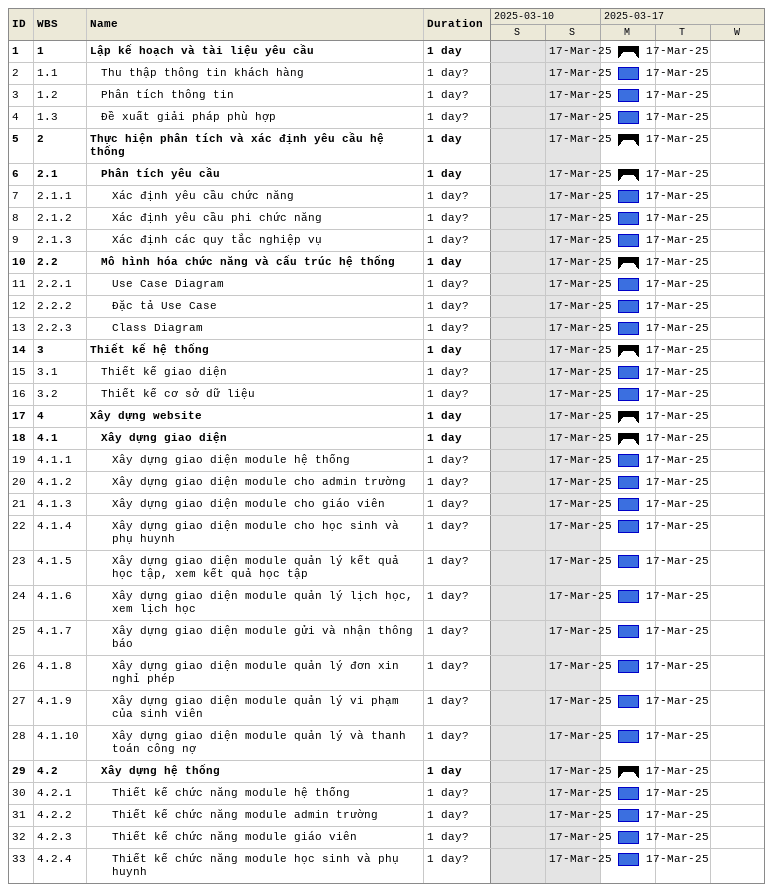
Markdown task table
| ID | WBS | Task | Duration | Start | Finish |
|---|---|---|---|---|---|
| 1 | 1 | **Lập kế hoạch và tài liệu yêu cầu** | 1d | 2025-03-17 | 2025-03-17 |
| 2 | 1.1 | Thu thập thông tin khách hàng | 1d? | 2025-03-17 | 2025-03-17 |
| 3 | 1.2 | Phân tích thông tin | 1d? | 2025-03-17 | 2025-03-17 |
| 4 | 1.3 | Đề xuất giải pháp phù hợp | 1d? | 2025-03-17 | 2025-03-17 |
| 5 | 2 | **Thực hiện phân tích và xác định yêu cầu hệ thống** | 1d | 2025-03-17 | 2025-03-17 |
| 6 | 2.1 | **Phân tích yêu cầu** | 1d | 2025-03-17 | 2025-03-17 |
| 7 | 2.1.1 | Xác định yêu cầu chức năng | 1d? | 2025-03-17 | 2025-03-17 |
| 8 | 2.1.2 | Xác định yêu cầu phi chức năng | 1d? | 2025-03-17 | 2025-03-17 |
| 9 | 2.1.3 | Xác định các quy tắc nghiệp vụ | 1d? | 2025-03-17 | 2025-03-17 |
| 10 | 2.2 | **Mô hình hóa chức năng và cấu trúc hệ thống** | 1d | 2025-03-17 | 2025-03-17 |
| 11 | 2.2.1 | Use Case Diagram | 1d? | 2025-03-17 | 2025-03-17 |
| 12 | 2.2.2 | Đặc tả Use Case | 1d? | 2025-03-17 | 2025-03-17 |
| 13 | 2.2.3 | Class Diagram | 1d? | 2025-03-17 | 2025-03-17 |
| 14 | 3 | **Thiết kế hệ thống** | 1d | 2025-03-17 | 2025-03-17 |
| 15 | 3.1 | Thiết kế giao diện | 1d? | 2025-03-17 | 2025-03-17 |
| 16 | 3.2 | Thiết kế cơ sở dữ liệu | 1d? | 2025-03-17 | 2025-03-17 |
| 17 | 4 | **Xây dựng website** | 1d | 2025-03-17 | 2025-03-17 |
| 18 | 4.1 | **Xây dựng giao diện** | 1d | 2025-03-17 | 2025-03-17 |
| 19 | 4.1.1 | Xây dựng giao diện module hệ thống | 1d? | 2025-03-17 | 2025-03-17 |
| 20 | 4.1.2 | Xây dựng giao diện module cho admin trường | 1d? | 2025-03-17 | 2025-03-17 |
| 21 | 4.1.3 | Xây dựng giao diện module cho giáo viên | 1d? | 2025-03-17 | 2025-03-17 |
| 22 | 4.1.4 | Xây dựng giao diện module cho học sinh và phụ huynh | 1d? | 2025-03-17 | 2025-03-17 |
| 23 | 4.1.5 | Xây dựng giao diện module quản lý kết quả học tập, xem kết quả học tập | 1d? | 2025-03-17 | 2025-03-17 |
| 24 | 4.1.6 | Xây dựng giao diện module quản lý lịch học, xem lịch học | 1d? | 2025-03-17 | 2025-03-17 |
| 25 | 4.1.7 | Xây dựng giao diện module gửi và nhận thông báo | 1d? | 2025-03-17 | 2025-03-17 |
| 26 | 4.1.8 | Xây dựng giao diện module quản lý đơn xin nghỉ phép | 1d? | 2025-03-17 | 2025-03-17 |
| 27 | 4.1.9 | Xây dựng giao diện module quản lý vi phạm của sinh viên | 1d? | 2025-03-17 | 2025-03-17 |
| 28 | 4.1.10 | Xây dựng giao diện module quản lý và thanh toán công nợ | 1d? | 2025-03-17 | 2025-03-17 |
| 29 | 4.2 | **Xây dựng hệ thống** | 1d | 2025-03-17 | 2025-03-17 |
| 30 | 4.2.1 | Thiết kế chức năng module hệ thống | 1d? | 2025-03-17 | 2025-03-17 |
| 31 | 4.2.2 | Thiết kế chức năng module admin trường | 1d? | 2025-03-17 | 2025-03-17 |
| 32 | 4.2.3 | Thiết kế chức năng module giáo viên | 1d? | 2025-03-17 | 2025-03-17 |
| 33 | 4.2.4 | Thiết kế chức năng module học sinh và phụ huynh | 1d? | 2025-03-17 | 2025-03-17 |
